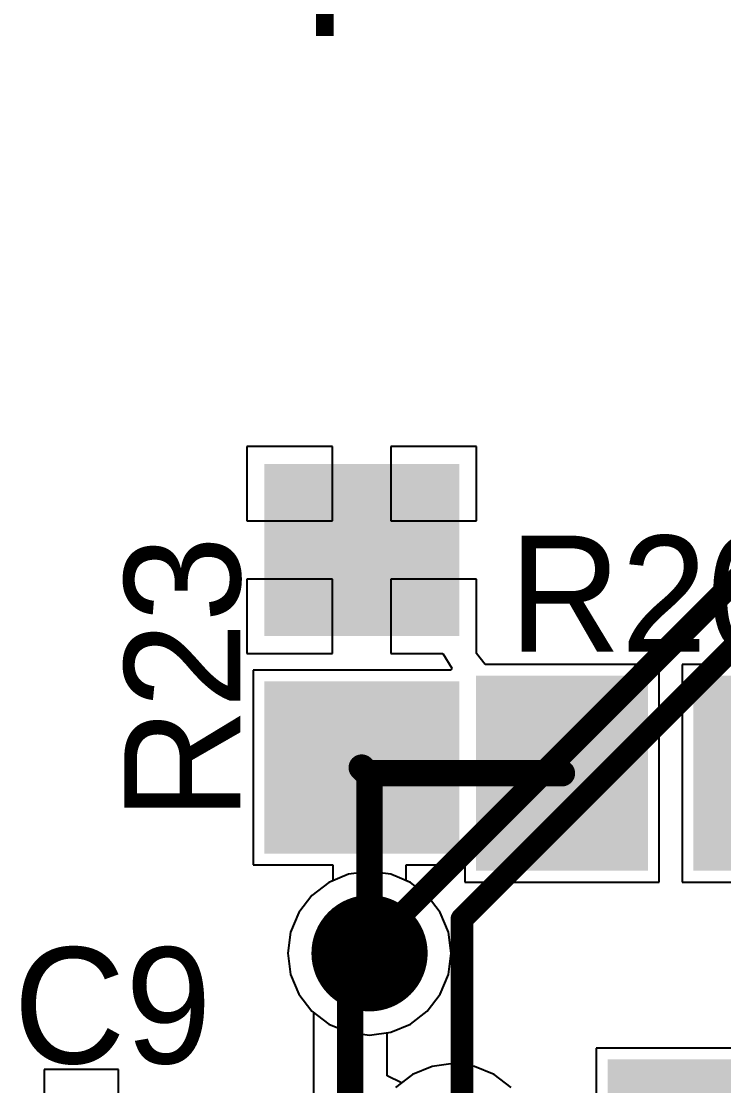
# Model space of a CAD drawing. Header units: millimetres. Extents: x 0 to 7.44, y -3.03 to 0.
# Drawn here: x 0.7175 to 0.9592, y -1.2196 to -0.8536 of the extents above; entities that cross this region are included whole.
import ezdxf

# ---------------------------------------------------------------- set-up
doc = ezdxf.new("R2010")
doc.units = ezdxf.units.MM
doc.header["$MEASUREMENT"] = 0
for name, color, linetype in [('BottomLayer', 5, 'Continuous'), ('BottomOverlay', 54, 'Continuous'), ('MidLayer1', 16, 'Continuous'), ('MidLayer2', 76, 'Continuous'), ('MultiLayer', 9, 'Continuous'), ('TopLayer', 1, 'Continuous'), ('TopOverlay', 2, 'Continuous'), ('TopPaste', 8, 'Continuous'), ('TopSolder', 216, 'Continuous'), ('ViaHoleLayer', 16, 'Continuous')]:
    doc.layers.add(name, color=color, linetype=linetype)

# ---------------------------------------------------------------- blocks, each defined once
blk = doc.blocks.new('RES_0805_118')
at = {"layer": 'TopLayer'}
for points in [[(-0.06299, -0.02953), (-0.01181, -0.02953), (-0.06299, 0.02953), (-0.01181, 0.02953)], [(0.01181, -0.02953), (0.06299, -0.02953), (0.01181, 0.02953), (0.06299, 0.02953)]]:
    blk.add_solid(points, dxfattribs=at)
at = {"layer": 'TopPaste'}
for points in [[(-0.06299, -0.02953), (-0.01181, -0.02953), (-0.06299, 0.02953), (-0.01181, 0.02953)], [(0.01181, -0.02953), (0.06299, -0.02953), (0.01181, 0.02953), (0.06299, 0.02953)]]:
    blk.add_solid(points, dxfattribs=at)
at = {"layer": 'TopSolder'}
for points in [[(-0.06699, -0.03353), (-0.00781, -0.03353), (-0.06699, 0.03353), (-0.00781, 0.03353)], [(0.00781, -0.03353), (0.06699, -0.03353), (0.00781, 0.03353), (0.06699, 0.03353)]]:
    blk.add_solid(points, dxfattribs=at)
blk = doc.blocks.new('RES_0805_181')
at = {"layer": 'TopLayer'}
for points in [[(-0.06299, -0.02953), (-0.01181, -0.02953), (-0.06299, 0.02953), (-0.01181, 0.02953)], [(0.01181, -0.02953), (0.06299, -0.02953), (0.01181, 0.02953), (0.06299, 0.02953)]]:
    blk.add_solid(points, dxfattribs=at)
at = {"layer": 'TopPaste'}
for points in [[(-0.06299, -0.02953), (-0.01181, -0.02953), (-0.06299, 0.02953), (-0.01181, 0.02953)], [(0.01181, -0.02953), (0.06299, -0.02953), (0.01181, 0.02953), (0.06299, 0.02953)]]:
    blk.add_solid(points, dxfattribs=at)
at = {"layer": 'TopSolder'}
for points in [[(-0.06699, -0.03353), (-0.00781, -0.03353), (-0.06699, 0.03353), (-0.00781, 0.03353)], [(0.00781, -0.03353), (0.06699, -0.03353), (0.00781, 0.03353), (0.06699, 0.03353)]]:
    blk.add_solid(points, dxfattribs=at)
blk = doc.blocks.new('RES_0805_220')
at = {"layer": 'TopLayer'}
for points in [[(-0.06299, -0.02953), (-0.01181, -0.02953), (-0.06299, 0.02953), (-0.01181, 0.02953)], [(0.01181, -0.02953), (0.06299, -0.02953), (0.01181, 0.02953), (0.06299, 0.02953)]]:
    blk.add_solid(points, dxfattribs=at)
at = {"layer": 'TopPaste'}
for points in [[(-0.06299, -0.02953), (-0.01181, -0.02953), (-0.06299, 0.02953), (-0.01181, 0.02953)], [(0.01181, -0.02953), (0.06299, -0.02953), (0.01181, 0.02953), (0.06299, 0.02953)]]:
    blk.add_solid(points, dxfattribs=at)
at = {"layer": 'TopSolder'}
for points in [[(-0.06699, -0.03353), (-0.00781, -0.03353), (-0.06699, 0.03353), (-0.00781, 0.03353)], [(0.00781, -0.03353), (0.06699, -0.03353), (0.00781, 0.03353), (0.06699, 0.03353)]]:
    blk.add_solid(points, dxfattribs=at)

msp = doc.modelspace()

# ---------------------------------------------------------------- linework, layer by layer
at = {"layer": 'BottomLayer'}
for p, q in [((0.83007, -1.14693), (0.82329, -1.14974)), ((0.83734, -1.14598), (0.83007, -1.14693)), ((0.84462, -1.14693), (0.83734, -1.14598)), ((0.8514, -1.14974), (0.84462, -1.14693)), ((0.82329, -1.14974), (0.81746, -1.15421)), ((0.85722, -1.15421), (0.8514, -1.14974)), ((0.81746, -1.15421), (0.81299, -1.16003)), ((0.86169, -1.16003), (0.85722, -1.15421)), ((0.81299, -1.16003), (0.81019, -1.16681)), ((0.8645, -1.16681), (0.86169, -1.16003)), ((0.81019, -1.16681), (0.80923, -1.17409)), ((0.86546, -1.17409), (0.8645, -1.16681)), ((0.80923, -1.17409), (0.81019, -1.18137)), ((0.8645, -1.18137), (0.86546, -1.17409)), ((0.81019, -1.18137), (0.81299, -1.18815)), ((0.86169, -1.18815), (0.8645, -1.18137)), ((0.81299, -1.18815), (0.81746, -1.19397)), ((0.85722, -1.19397), (0.86169, -1.18815)), ((0.81746, -1.19397), (0.82329, -1.19844)), ((0.8514, -1.19844), (0.85722, -1.19397)), ((0.82329, -1.19844), (0.83007, -1.20125)), ((0.84462, -1.20125), (0.8514, -1.19844)), ((0.83007, -1.20125), (0.83734, -1.20221)), ((0.83734, -1.20221), (0.84462, -1.20125)), ((0.85887, -1.213), (0.85208, -1.21581)), ((0.86614, -1.21204), (0.85887, -1.213)), ((0.87342, -1.213), (0.86614, -1.21204)), ((0.8802, -1.21581), (0.87342, -1.213)), ((0.85208, -1.21581), (0.84626, -1.22028)), ((0.88602, -1.22028), (0.8802, -1.21581))]:
    msp.add_line(p, q, dxfattribs=at)
at = {"layer": 'BottomLayer', "const_width": 0.02}
msp.add_lwpolyline([(0.82734, -1.17409, 1), (0.84734, -1.17409, 1)], format="xyb", close=True, dxfattribs=at)
at = {"layer": 'MidLayer1'}
for points, const_width in [([(0.82734, -1.17409, 1), (0.84734, -1.17409, 1)], 0.02), ([(0.82844, -1.17409, 1), (0.83297, -1.17409, 1)], 0.00453), ([(0.82844, -1.17409, 1), (0.83297, -1.17409, 1)], 0.00453), ([(0.83508, -1.17409, 1), (0.83961, -1.17409, 1)], 0.00453)]:
    msp.add_lwpolyline(points, format="xyb", close=True, dxfattribs=dict(at, const_width=const_width))
at = {"layer": 'MidLayer1', "const_width": 0.00906}
for points in [[(0.83071, -1.42913), (0.83071, -1.17409)], [(0.83071, -1.17409), (0.83734, -1.17409)]]:
    msp.add_lwpolyline(points, dxfattribs=at)
at = {"layer": 'MidLayer2', "const_width": 0.00787}
for points in [[(0.83734, -1.17188), (1.11946, -0.88976)], [(0.86915, -1.16234), (1.12598, -0.90551)], [(0.86915, -1.23715), (0.86915, -1.16234)], [(0.83734, -1.17409), (0.83734, -1.17188)]]:
    msp.add_lwpolyline(points, dxfattribs=at)
at = {"layer": 'MidLayer2'}
for points, const_width in [([(0.82734, -1.17409, 1), (0.84734, -1.17409, 1)], 0.02), ([(0.86719, -1.16234, 1), (0.87112, -1.16234, 1)], 0.00394), ([(0.86719, -1.16234, 1), (0.87112, -1.16234, 1)], 0.00394), ([(0.83537, -1.17188, 1), (0.83931, -1.17188, 1)], 0.00394), ([(0.83537, -1.17188, 1), (0.83931, -1.17188, 1)], 0.00394), ([(0.83537, -1.17409, 1), (0.83931, -1.17409, 1)], 0.00394)]:
    msp.add_lwpolyline(points, format="xyb", close=True, dxfattribs=dict(at, const_width=const_width))
at = {"layer": 'MultiLayer', "const_width": 0.02}
msp.add_lwpolyline([(0.82734, -1.17409, 1), (0.84734, -1.17409, 1)], format="xyb", close=True, dxfattribs=at)
at = {"layer": 'TopLayer'}
for p, q in [((0.82465, -0.99984), (0.79512, -0.99984)), ((0.79512, -0.99984), (0.79512, -1.02543)), ((0.82465, -1.02543), (0.82465, -0.99984)), ((0.87417, -0.99984), (0.84465, -0.99984)), ((0.84465, -0.99984), (0.84465, -1.02543)), ((0.87417, -1.02543), (0.87417, -0.99984)), ((0.79512, -1.02543), (0.82465, -1.02543)), ((0.84465, -1.02543), (0.87417, -1.02543)), ((0.82465, -1.04543), (0.79512, -1.04543)), ((0.79512, -1.04543), (0.79512, -1.07102)), ((0.82465, -1.07102), (0.82465, -1.04543)), ((0.87417, -1.04543), (0.84465, -1.04543)), ((0.84465, -1.04543), (0.84465, -1.07102)), ((0.87417, -1.0698), (0.87417, -1.04543)), ((0.79512, -1.07102), (0.82465, -1.07102)), ((0.84465, -1.07102), (0.86252, -1.07102)), ((0.86252, -1.07102), (0.86564, -1.07602)), ((0.87417, -1.07102), (0.87417, -1.0698)), ((0.87712, -1.0748), (0.87417, -1.07102)), ((0.86564, -1.07602), (0.86527, -1.07677)), ((0.93701, -1.0748), (0.87712, -1.0748)), ((0.93701, -1.14961), (0.93701, -1.0748)), ((1.01181, -1.0748), (0.94488, -1.0748)), ((0.94488, -1.0748), (0.94488, -1.14961)), ((0.86527, -1.07677), (0.79724, -1.07677)), ((0.79724, -1.07677), (0.79724, -1.1437)), ((0.79724, -1.1437), (0.8247, -1.1437)), ((0.8247, -1.1437), (0.8247, -1.14916)), ((0.84999, -1.14916), (0.84999, -1.1437)), ((0.84999, -1.1437), (0.87008, -1.1437)), ((0.87008, -1.1437), (0.87008, -1.14961)), ((0.8247, -1.14916), (0.82329, -1.14974)), ((0.8514, -1.14974), (0.84999, -1.14916)), ((0.82329, -1.14974), (0.81746, -1.15421)), ((0.85722, -1.15421), (0.8514, -1.14974)), ((0.87008, -1.14961), (0.93701, -1.14961)), ((0.94488, -1.14961), (1.01181, -1.14961)), ((0.81746, -1.15421), (0.81299, -1.16003)), ((0.86169, -1.16003), (0.85722, -1.15421)), ((0.81299, -1.16003), (0.81019, -1.16681)), ((0.8645, -1.16681), (0.86169, -1.16003)), ((0.81019, -1.16681), (0.80923, -1.17409)), ((0.86546, -1.17409), (0.8645, -1.16681)), ((0.80923, -1.17409), (0.81019, -1.18137)), ((0.8645, -1.18137), (0.86546, -1.17409)), ((0.81019, -1.18137), (0.81299, -1.18815)), ((0.86169, -1.18815), (0.8645, -1.18137)), ((0.81299, -1.18815), (0.81746, -1.19397)), ((0.85722, -1.19397), (0.86169, -1.18815)), ((0.81746, -1.19397), (0.81806, -1.19443)), ((0.81806, -1.19443), (0.81806, -1.41209)), ((0.8514, -1.19844), (0.85722, -1.19397)), ((0.84462, -1.20125), (0.8514, -1.19844)), ((0.84335, -1.20141), (0.84462, -1.20125)), ((0.84335, -1.21621), (0.84335, -1.20141)), ((1.05961, -1.20669), (0.91535, -1.20669)), ((0.91535, -1.20669), (0.91535, -1.22751)), ((0.75097, -1.21405), (0.72538, -1.21405)), ((0.72538, -1.21405), (0.72538, -1.24357)), ((0.75097, -1.24357), (0.75097, -1.21405)), ((0.85887, -1.213), (0.85208, -1.21581)), ((0.86614, -1.21204), (0.85887, -1.213)), ((0.87342, -1.213), (0.86614, -1.21204)), ((0.8802, -1.21581), (0.87342, -1.213)), ((0.84835, -1.21867), (0.84335, -1.21621)), ((0.85208, -1.21581), (0.84835, -1.21867)), ((0.88602, -1.22028), (0.8802, -1.21581))]:
    msp.add_line(p, q, dxfattribs=at)
at = {"layer": 'TopLayer', "const_width": 0.00906}
for points in [[(0.83465, -1.11024), (0.83661, -1.1122)], [(0.83465, -1.11024), (0.83661, -1.1122)], [(0.83661, -1.1122), (0.90354, -1.1122)], [(0.83661, -1.1122), (0.83661, -1.1122)], [(0.83661, -1.1122), (0.83734, -1.11293)], [(0.83734, -1.17409), (0.83734, -1.11293)], [(0.83071, -1.18072), (0.83734, -1.17409)], [(0.83071, -1.41732), (0.83071, -1.18072)]]:
    msp.add_lwpolyline(points, dxfattribs=at)
at = {"layer": 'TopLayer'}
for points, const_width in [([(0.83238, -1.11024, 1), (0.83691, -1.11024, 1)], 0.00453), ([(0.83238, -1.11024, 1), (0.83691, -1.11024, 1)], 0.00453), ([(0.83435, -1.1122, 1), (0.83888, -1.1122, 1)], 0.00453), ([(0.83435, -1.1122, 1), (0.83888, -1.1122, 1)], 0.00453), ([(0.83435, -1.1122, 1), (0.83888, -1.1122, 1)], 0.00453), ([(0.83435, -1.1122, 1), (0.83888, -1.1122, 1)], 0.00453), ([(0.83435, -1.1122, 1), (0.83888, -1.1122, 1)], 0.00453), ([(0.83435, -1.1122, 1), (0.83888, -1.1122, 1)], 0.00453), ([(0.83508, -1.11293, 1), (0.83961, -1.11293, 1)], 0.00453), ([(0.83508, -1.11293, 1), (0.83961, -1.11293, 1)], 0.00453), ([(0.90128, -1.1122, 1), (0.90581, -1.1122, 1)], 0.00453), ([(0.82734, -1.17409, 1), (0.84734, -1.17409, 1)], 0.02), ([(0.83508, -1.17409, 1), (0.83961, -1.17409, 1)], 0.00453), ([(0.83508, -1.17409, 1), (0.83961, -1.17409, 1)], 0.00453), ([(0.82844, -1.18072, 1), (0.83297, -1.18072, 1)], 0.00453), ([(0.82844, -1.18072, 1), (0.83297, -1.18072, 1)], 0.00453)]:
    msp.add_lwpolyline(points, format="xyb", close=True, dxfattribs=dict(at, const_width=const_width))
at = {"layer": 'ViaHoleLayer', "const_width": 0.00956}
msp.add_lwpolyline([(0.83256, -1.17409, 1), (0.84212, -1.17409, 1)], format="xyb", close=True, dxfattribs=at)

# ---------------------------------------------------------------- block references
for name, p, rotation in [('RES_0805_118', (0.83465, -1.07283), 90), ('RES_0805_181', (0.94094, -1.1122), 180), ('RES_0805_220', (0.95276, -1.27756), 270)]:
    msp.add_blockref(name, p, dxfattribs=dict(rotation=rotation))

# ---------------------------------------------------------------- texts
at = {"layer": 'BottomOverlay', "text_generation_flag": 2}
msp.add_text('C124', height=0.06, rotation=90, dxfattribs=at).set_placement((0.83858, -0.66929))
at = {"layer": 'TopOverlay'}
for s, p in [('R20', (0.88531, -1.07041)), ('C9', (0.7148, -1.21197))]:
    msp.add_text(s, height=0.039894, dxfattribs=at).set_placement(p)
msp.add_text('R23', height=0.039894, rotation=90, dxfattribs=at).set_placement((0.79285, -1.12846))

doc.saveas('drawing.dxf')
